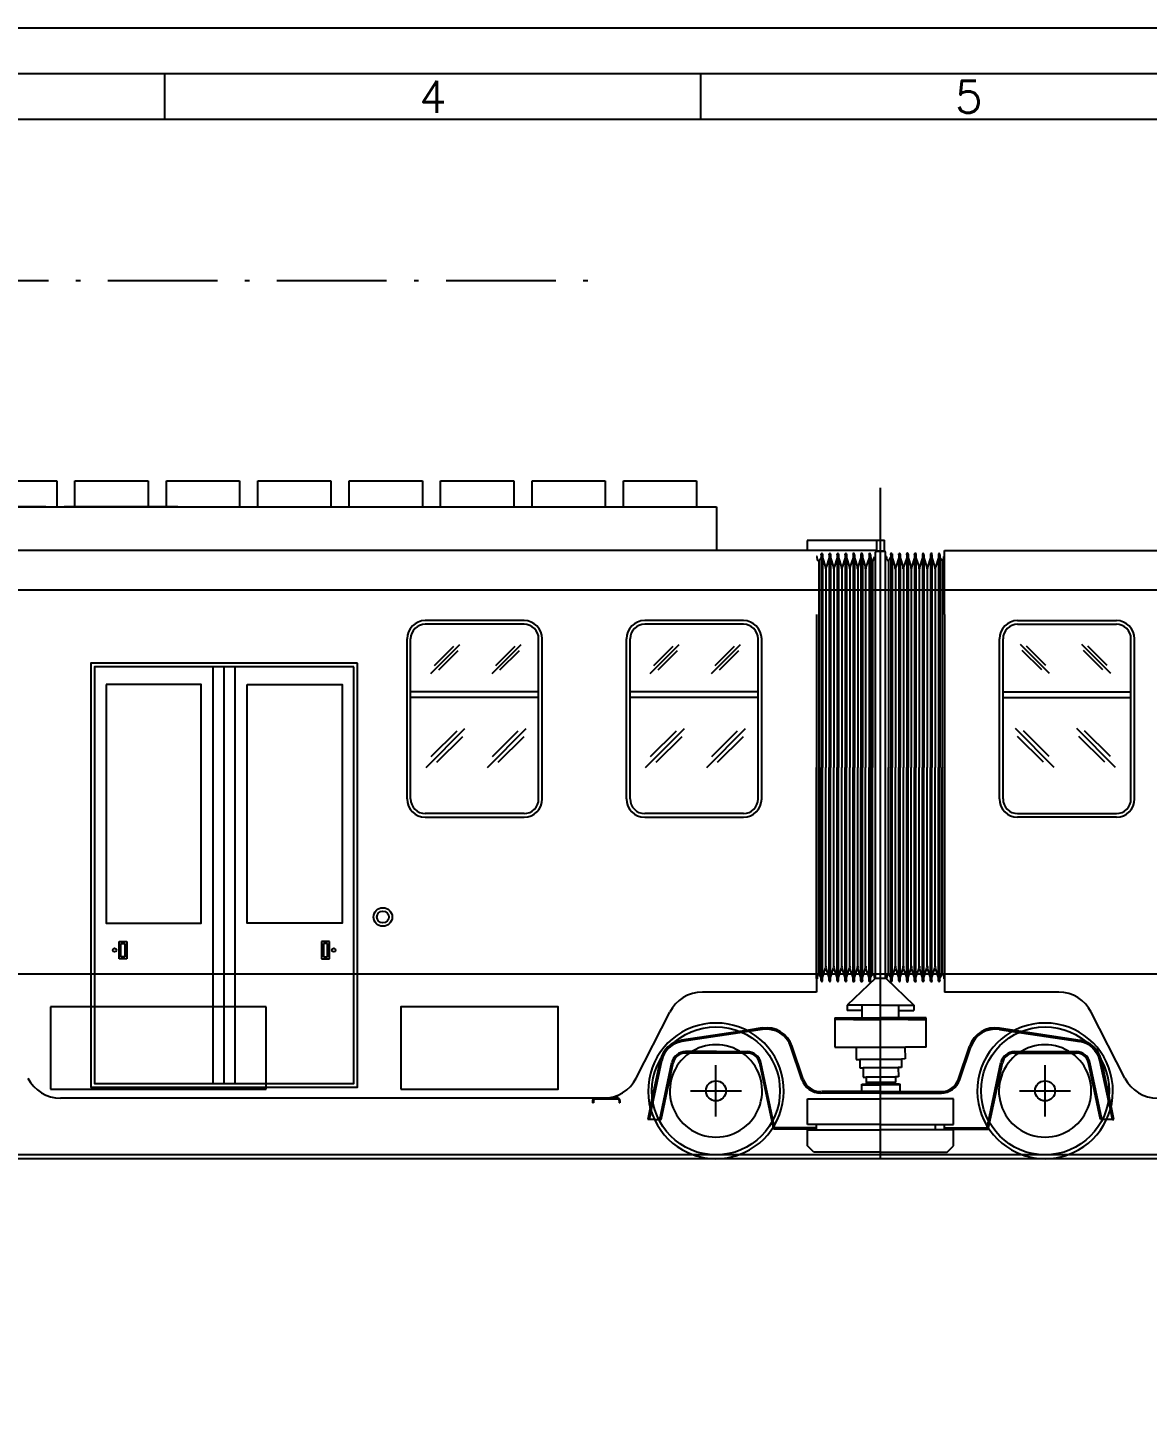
# Model space of a CAD drawing. Header units: millimetres. Extents: x 39 to 880, y 30 to 327.
# Drawn here: x 210.1 to 332.5, y 173.7 to 326.8 of the extents above; entities that cross this region are included whole.
import ezdxf
from ezdxf.enums import TextEntityAlignment as Align

# ---------------------------------------------------------------- set-up
doc = ezdxf.new("R2010")
doc.units = ezdxf.units.MM
doc.linetypes.add('ACAD_ISO10W100', pattern=[18.5, 12, -3, 0.5, -3])
doc.linetypes.add('DASHDOT', pattern=[1, 0.5, -0.25, 0, -0.25])
doc.layers.add('AXE', color=1, linetype='ACAD_ISO10W100')
doc.layers.add('SUBTIRE', color=1, linetype='Continuous')
doc.styles.add('ISO', font='SIMPLEX.SHX')

# ---------------------------------------------------------------- blocks, each defined once
blk = doc.blocks.new('4A4')
at = {"color": 70}
for p, q in [((-655.08, 287), (-655.08, 292)), ((-596.44, 287), (-596.44, 292))]:
    blk.add_line(p, q, dxfattribs=at)
at = {"color": 240}
for points in [[(0, 0), (0, 297), (-841, 297), (-841, 0)], [(-5, 5), (-5, 292), (-836, 292), (-836, 5)]]:
    blk.add_lwpolyline(points, close=True, dxfattribs=at)
at = {"color": 70}
blk.add_lwpolyline([(-831, 287), (-831, 10), (-10, 10), (-10, 287)], close=True, dxfattribs=at)
at = {"color": 50, "style": 'ISO'}
for s, p in [('4', (-625.76, 289.48)), ('5', (-567.12, 289.48))]:
    blk.add_text(s, height=3.5, dxfattribs=at).set_placement(p, align=Align.MIDDLE)

msp = doc.modelspace()

# ---------------------------------------------------------------- linework, layer by layer
for p, q in [((631.87, 203.55), (108.27, 203.55)), ((631.95, 203.13), (108.35, 203.13))]:
    msp.add_line(p, q)
at = {"color": 2, "linetype": 'DASHDOT', "ltscale": 100}
msp.add_lwpolyline([(236.15, 219.75), (212.55, 219.75), (212.55, 210.75), (236.15, 210.75)], close=True, dxfattribs=at)
msp.add_lwpolyline([(250.89, 210.75), (268.09, 210.75), (268.09, 219.75), (250.89, 219.75)], close=True)
at = {"layer": 'AXE'}
msp.add_line((107.82, 299.18), (272.1, 299.18), dxfattribs=at)
at = {"layer": 'AXE', "ltscale": 10}
msp.add_line((303.35, 203.13), (303.35, 276.53), dxfattribs=at)
for centre in [(285.35, 210.55), (321.35, 210.55)]:
    msp.add_arc(centre, 7.42, 250.63, 289.37, dxfattribs=at)
at = {"layer": 'SUBTIRE'}
for p, q in [((205.23, 277.28), (213.23, 277.28)), ((213.23, 277.28), (213.23, 274.42)), ((215.23, 274.42), (215.23, 277.28)), ((215.23, 277.28), (223.23, 277.28)), ((223.23, 277.28), (223.23, 274.42)), ((225.23, 277.28), (233.23, 277.28)), ((225.23, 274.42), (225.23, 277.28)), ((233.23, 277.28), (233.23, 274.42)), ((235.23, 277.28), (243.23, 277.28)), ((235.23, 274.42), (235.23, 277.28)), ((243.23, 277.28), (243.23, 274.42)), ((245.23, 277.28), (253.23, 277.28)), ((245.23, 274.42), (245.23, 277.28)), ((253.23, 277.28), (253.23, 274.42)), ((255.23, 277.28), (263.23, 277.28)), ((255.23, 274.42), (255.23, 277.28)), ((263.23, 277.28), (263.23, 274.42)), ((265.23, 277.28), (273.23, 277.28)), ((265.23, 274.42), (265.23, 277.28)), ((273.23, 277.28), (273.23, 274.42)), ((275.23, 277.28), (283.23, 277.28)), ((275.23, 274.42), (275.23, 277.28)), ((283.23, 277.28), (283.23, 274.42)), ((155.07, 274.42), (285.4, 274.42)), ((212.03, 274.42), (199.57, 274.42)), ((226.49, 274.42), (214.03, 274.42)), ((285.4, 274.42), (285.4, 269.65)), ((285.56, 269.65), (155.8, 269.65)), ((296.35, 269.65), (285.56, 269.65)), ((303.77, 270.77), (295.31, 270.77)), ((295.31, 270.77), (295.31, 269.65)), ((302.9, 269.65), (295.31, 269.65)), ((302.9, 270.73), (302.9, 269.59)), ((303.79, 269.59), (302.91, 269.59)), ((302.93, 269.59), (303.77, 269.59)), ((303.79, 269.59), (303.35, 269.59)), ((303.77, 270.19), (303.77, 270.8)), ((303.77, 269.59), (303.77, 270.19)), ((303.77, 269.59), (303.77, 270.19)), ((310.35, 269.65), (321.14, 269.65)), ((310.35, 269.65), (315.56, 269.65)), ((310.35, 262.65), (310.35, 269.65)), ((321.14, 269.65), (429.95, 269.65)), ((321.14, 269.65), (429.95, 269.65)), ((296.41, 269.02), (296.35, 269.01)), ((296.47, 268.6), (296.41, 269.02)), ((296.49, 268.61), (296.47, 268.6)), ((296.53, 268.54), (296.49, 268.61)), ((296.6, 268.49), (296.54, 268.54)), ((296.6, 268.53), (296.6, 268.49)), ((296.6, 268.49), (296.6, 223.35)), ((296.66, 268.62), (296.64, 268.6)), ((296.73, 268.7), (296.66, 268.65)), ((296.66, 268.65), (296.66, 268.62)), ((296.86, 268.92), (296.73, 268.71)), ((296.86, 269.2), (296.86, 269.29)), ((296.86, 269.2), (296.86, 245.92)), ((297, 269.29), (297.01, 269.2)), ((297.01, 269.2), (297.01, 245.92)), ((297.01, 268.87), (297.34, 267.85)), ((297.73, 268.87), (297.4, 267.85)), ((297.73, 269.2), (297.74, 269.29)), ((297.73, 269.2), (297.73, 245.92)), ((297.87, 269.29), (297.88, 269.2)), ((297.88, 269.2), (297.88, 245.92)), ((297.88, 268.87), (298.21, 267.85)), ((298.6, 268.87), (298.27, 267.85)), ((298.6, 269.2), (298.61, 269.29)), ((298.6, 269.2), (298.6, 245.92)), ((298.74, 269.29), (298.75, 269.2)), ((298.75, 269.2), (298.75, 245.92)), ((298.75, 268.87), (299.08, 267.85)), ((299.47, 268.87), (299.14, 267.85)), ((299.47, 269.2), (299.48, 269.29)), ((299.48, 269.29), (299.47, 269.2)), ((299.47, 269.2), (299.47, 245.92)), ((299.47, 269.2), (299.47, 245.92)), ((299.61, 269.29), (299.62, 269.2)), ((299.62, 269.2), (299.61, 269.29)), ((299.62, 269.2), (299.62, 245.92)), ((299.62, 269.2), (299.62, 245.92)), ((299.62, 268.87), (299.95, 267.85)), ((300.34, 268.87), (300.01, 267.85)), ((300.35, 269.29), (300.34, 269.2)), ((300.34, 269.2), (300.34, 245.92)), ((300.49, 269.2), (300.48, 269.29)), ((300.49, 269.2), (300.49, 245.92)), ((300.49, 268.87), (300.82, 267.85)), ((301.21, 268.87), (300.88, 267.85)), ((301.22, 269.29), (301.21, 269.2)), ((301.21, 269.2), (301.21, 245.92)), ((301.36, 269.2), (301.36, 269.29)), ((301.36, 269.2), (301.36, 245.92)), ((301.36, 268.87), (301.69, 267.85)), ((302.09, 268.87), (301.75, 267.85)), ((302.09, 269.29), (302.09, 269.2)), ((302.09, 269.2), (302.09, 245.92)), ((302.24, 269.2), (302.23, 269.29)), ((302.24, 269.2), (302.24, 245.92)), ((302.24, 268.92), (302.36, 268.71)), ((302.36, 268.7), (302.43, 268.65)), ((302.43, 268.65), (302.43, 268.62)), ((302.43, 268.62), (302.46, 268.6)), ((302.49, 268.49), (302.55, 268.54)), ((302.49, 268.53), (302.49, 268.49)), ((302.49, 268.49), (302.49, 245.92)), ((302.56, 268.54), (302.6, 268.61)), ((302.6, 268.61), (302.62, 268.6)), ((302.62, 268.6), (302.68, 269.02)), ((302.68, 269.02), (302.74, 269.01)), ((302.79, 222.84), (302.79, 269.47)), ((303.91, 222.84), (303.91, 269.47)), ((303.91, 222.84), (303.91, 269.47)), ((304.02, 269.02), (303.96, 269.01)), ((304.02, 269.02), (303.96, 269.01)), ((304.08, 268.6), (304.02, 269.02)), ((304.08, 268.6), (304.02, 269.02)), ((304.1, 268.61), (304.08, 268.6)), ((304.1, 268.61), (304.08, 268.6)), ((304.14, 268.54), (304.1, 268.61)), ((304.14, 268.54), (304.1, 268.61)), ((304.21, 268.49), (304.15, 268.54)), ((304.21, 268.49), (304.15, 268.54)), ((304.21, 268.53), (304.21, 268.49)), ((304.21, 268.53), (304.21, 268.49)), ((304.21, 268.49), (304.21, 245.92)), ((304.21, 268.49), (304.21, 245.92)), ((304.27, 268.62), (304.25, 268.6)), ((304.27, 268.62), (304.25, 268.6)), ((304.34, 268.7), (304.27, 268.65)), ((304.34, 268.7), (304.27, 268.65)), ((304.27, 268.65), (304.27, 268.62)), ((304.27, 268.65), (304.27, 268.62)), ((304.47, 268.92), (304.34, 268.71)), ((304.47, 268.92), (304.34, 268.71)), ((304.47, 269.2), (304.47, 269.29)), ((304.47, 269.2), (304.47, 269.29)), ((304.47, 269.2), (304.47, 245.92)), ((304.47, 269.2), (304.47, 245.92)), ((304.61, 269.29), (304.62, 269.2)), ((304.61, 269.29), (304.62, 269.2)), ((304.62, 269.2), (304.62, 245.92)), ((304.62, 269.2), (304.62, 245.92)), ((304.62, 268.87), (304.95, 267.85)), ((304.62, 268.87), (304.95, 267.85)), ((305.34, 268.87), (305.01, 267.85)), ((305.34, 268.87), (305.01, 267.85)), ((305.34, 269.2), (305.35, 269.29)), ((305.34, 269.2), (305.35, 269.29)), ((305.34, 269.2), (305.34, 245.92)), ((305.34, 269.2), (305.34, 245.92)), ((305.48, 269.29), (305.49, 269.2)), ((305.48, 269.29), (305.49, 269.2)), ((305.49, 269.2), (305.49, 245.92)), ((305.49, 269.2), (305.49, 245.92)), ((305.49, 268.87), (305.82, 267.85)), ((305.49, 268.87), (305.82, 267.85)), ((306.21, 268.87), (305.88, 267.85)), ((306.21, 268.87), (305.88, 267.85)), ((306.21, 269.2), (306.22, 269.29)), ((306.21, 269.2), (306.22, 269.29)), ((306.21, 269.2), (306.21, 245.92)), ((306.21, 269.2), (306.21, 245.92)), ((306.35, 269.29), (306.36, 269.2)), ((306.35, 269.29), (306.36, 269.2)), ((306.36, 269.2), (306.36, 245.92)), ((306.36, 268.87), (306.69, 267.85)), ((306.36, 268.87), (306.69, 267.85)), ((307.08, 268.87), (306.75, 267.85)), ((307.08, 268.87), (306.75, 267.85)), ((307.09, 269.29), (307.08, 269.2)), ((307.08, 269.2), (307.09, 269.29)), ((307.08, 269.2), (307.09, 269.29)), ((307.09, 269.29), (307.08, 269.2)), ((307.08, 269.2), (307.08, 245.92)), ((307.08, 269.2), (307.08, 245.92)), ((307.23, 269.2), (307.22, 269.29)), ((307.22, 269.29), (307.23, 269.2)), ((307.22, 269.29), (307.23, 269.2)), ((307.23, 269.2), (307.22, 269.29)), ((307.23, 269.2), (307.23, 245.92)), ((307.23, 269.2), (307.23, 245.92)), ((307.23, 268.87), (307.56, 267.85)), ((307.23, 268.87), (307.56, 267.85)), ((307.95, 268.87), (307.62, 267.85)), ((307.95, 268.87), (307.62, 267.85)), ((307.96, 269.29), (307.95, 269.2)), ((307.96, 269.29), (307.95, 269.2)), ((307.95, 269.2), (307.95, 245.92)), ((308.1, 269.2), (308.09, 269.29)), ((308.1, 269.2), (308.09, 269.29)), ((308.1, 269.2), (308.1, 245.92)), ((308.1, 268.87), (308.43, 267.85)), ((308.1, 268.87), (308.43, 267.85)), ((308.82, 268.87), (308.49, 267.85)), ((308.82, 268.87), (308.49, 267.85)), ((308.83, 269.29), (308.82, 269.2)), ((308.83, 269.29), (308.82, 269.2)), ((308.82, 269.2), (308.82, 245.92)), ((308.97, 269.2), (308.97, 269.29)), ((308.97, 269.2), (308.97, 269.29)), ((308.97, 269.2), (308.97, 245.92)), ((308.97, 268.87), (309.3, 267.85)), ((308.97, 268.87), (309.3, 267.85)), ((309.7, 268.87), (309.36, 267.85)), ((309.7, 268.87), (309.36, 267.85)), ((309.7, 269.29), (309.7, 269.2)), ((309.7, 269.29), (309.7, 269.2)), ((309.7, 269.2), (309.7, 245.92)), ((309.85, 269.2), (309.84, 269.29)), ((309.85, 269.2), (309.84, 269.29)), ((309.85, 269.2), (309.85, 245.92)), ((309.85, 268.92), (309.97, 268.71)), ((309.85, 268.92), (309.97, 268.71)), ((309.97, 268.7), (310.04, 268.65)), ((309.97, 268.7), (310.04, 268.65)), ((310.04, 268.65), (310.04, 268.62)), ((310.04, 268.65), (310.04, 268.62)), ((310.04, 268.62), (310.07, 268.6)), ((310.04, 268.62), (310.07, 268.6)), ((310.1, 268.49), (310.16, 268.54)), ((310.1, 268.49), (310.16, 268.54)), ((310.1, 268.53), (310.1, 268.49)), ((310.1, 268.53), (310.1, 268.49)), ((310.1, 268.49), (310.1, 245.92)), ((310.17, 268.54), (310.21, 268.61)), ((310.17, 268.54), (310.21, 268.61)), ((310.21, 268.61), (310.23, 268.6)), ((310.21, 268.61), (310.23, 268.6)), ((310.23, 268.6), (310.29, 269.02)), ((310.23, 268.6), (310.29, 269.02)), ((310.29, 269.02), (310.35, 269.01)), ((310.29, 269.02), (310.35, 269.01)), ((297.37, 267.66), (297.37, 245.92)), ((298.24, 267.66), (298.24, 245.92)), ((299.11, 267.66), (299.11, 245.92)), ((299.98, 267.66), (299.98, 245.92)), ((300.85, 267.66), (300.85, 245.92)), ((301.72, 267.66), (301.72, 245.92)), ((304.98, 267.66), (304.98, 245.92)), ((304.98, 267.66), (304.98, 245.92)), ((305.85, 267.66), (305.85, 245.92)), ((305.85, 267.66), (305.85, 245.92)), ((306.72, 267.66), (306.72, 245.92)), ((307.59, 267.66), (307.59, 245.92)), ((308.46, 267.66), (308.46, 245.92)), ((309.33, 267.66), (309.33, 245.92)), ((296.35, 265.33), (112.39, 265.33)), ((415.95, 265.33), (231.99, 265.33)), ((429.95, 265.33), (245.99, 265.33)), ((264.35, 261.99), (253.55, 261.99)), ((288.35, 261.99), (277.55, 261.99)), ((296.35, 262.65), (296.35, 221.35)), ((310.35, 262.65), (310.35, 221.35)), ((318.35, 261.99), (329.15, 261.99)), ((264.35, 261.59), (253.55, 261.59)), ((288.35, 261.59), (277.55, 261.59)), ((318.35, 261.59), (329.15, 261.59)), ((251.55, 242.49), (251.55, 259.99)), ((251.95, 242.49), (251.95, 259.99)), ((254.15, 256.21), (257.33, 259.39)), ((254.56, 257.08), (256.68, 259.21)), ((260.85, 256.21), (264.03, 259.39)), ((261.26, 257.08), (263.38, 259.21)), ((265.95, 242.49), (265.95, 259.99)), ((266.35, 242.49), (266.35, 259.99)), ((275.55, 242.49), (275.55, 259.99)), ((275.95, 242.49), (275.95, 259.99)), ((278.15, 256.21), (281.33, 259.39)), ((278.56, 257.08), (280.68, 259.21)), ((284.85, 256.21), (288.03, 259.39)), ((285.26, 257.08), (287.38, 259.21)), ((289.95, 242.49), (289.95, 259.99)), ((290.35, 242.49), (290.35, 259.99)), ((316.35, 242.49), (316.35, 259.99)), ((316.75, 242.49), (316.75, 259.99)), ((321.85, 256.21), (318.67, 259.39)), ((321.44, 257.08), (319.32, 259.21)), ((328.55, 256.21), (325.37, 259.39)), ((328.14, 257.08), (326.02, 259.21)), ((330.75, 242.49), (330.75, 259.99)), ((331.15, 242.49), (331.15, 259.99)), ((255.03, 256.62), (257.15, 258.74)), ((261.72, 256.62), (263.85, 258.74)), ((279.03, 256.62), (281.15, 258.74)), ((285.72, 256.62), (287.85, 258.74)), ((320.98, 256.62), (318.86, 258.74)), ((327.68, 256.62), (325.55, 258.74)), ((230.35, 211.35), (230.35, 256.95)), ((230.35, 223.33), (230.35, 256.93)), ((231.55, 211.35), (231.55, 256.95)), ((232.75, 211.35), (232.75, 256.95)), ((232.75, 223.33), (232.75, 256.93)), ((265.95, 254.19), (251.95, 254.19)), ((265.95, 253.59), (251.95, 253.59)), ((289.95, 254.19), (275.95, 254.19)), ((289.95, 253.59), (275.95, 253.59)), ((316.75, 254.19), (330.75, 254.19)), ((316.75, 253.59), (330.75, 253.59)), ((253.65, 245.94), (257.89, 250.19)), ((254.19, 247.11), (257.02, 249.94)), ((260.35, 245.94), (264.59, 250.19)), ((260.89, 247.11), (263.72, 249.94)), ((277.65, 245.94), (281.89, 250.19)), ((278.19, 247.11), (281.02, 249.94)), ((284.35, 245.94), (288.59, 250.19)), ((284.89, 247.11), (287.72, 249.94)), ((322.35, 245.94), (318.11, 250.19)), ((321.81, 247.11), (318.98, 249.94)), ((329.05, 245.94), (324.81, 250.19)), ((328.51, 247.11), (325.68, 249.94)), ((254.82, 246.49), (257.65, 249.32)), ((261.52, 246.49), (264.35, 249.32)), ((278.82, 246.49), (281.65, 249.32)), ((285.52, 246.49), (288.35, 249.32)), ((321.18, 246.49), (318.35, 249.32)), ((327.88, 246.49), (325.05, 249.32)), ((296.35, 222.83), (296.35, 245.92)), ((296.86, 222.64), (296.86, 245.92)), ((297.01, 222.64), (297.01, 245.92)), ((297.37, 224.19), (297.37, 245.92)), ((297.73, 222.64), (297.73, 245.92)), ((297.88, 222.64), (297.88, 245.92)), ((298.24, 224.19), (298.24, 245.92)), ((298.6, 222.64), (298.6, 245.92)), ((298.75, 222.64), (298.75, 245.92)), ((299.11, 224.19), (299.11, 245.92)), ((299.47, 222.64), (299.47, 245.92)), ((299.47, 222.64), (299.47, 245.92)), ((299.62, 222.64), (299.62, 245.92)), ((299.62, 222.64), (299.62, 245.92)), ((299.98, 224.19), (299.98, 245.92)), ((300.34, 222.64), (300.34, 245.92)), ((300.49, 222.64), (300.49, 245.92)), ((300.85, 224.19), (300.85, 245.92)), ((301.21, 222.64), (301.21, 245.92)), ((301.36, 222.64), (301.36, 245.92)), ((301.72, 224.19), (301.72, 245.92)), ((302.09, 222.64), (302.09, 245.92)), ((302.24, 222.64), (302.24, 245.92)), ((302.49, 223.35), (302.49, 245.92)), ((304.21, 223.35), (304.21, 245.92)), ((304.21, 223.35), (304.21, 245.92)), ((304.47, 222.64), (304.47, 245.92)), ((304.47, 222.64), (304.47, 245.92)), ((304.62, 222.64), (304.62, 245.92)), ((304.62, 222.64), (304.62, 245.92)), ((304.98, 224.19), (304.98, 245.92)), ((304.98, 224.19), (304.98, 245.92)), ((305.34, 222.64), (305.34, 245.92)), ((305.34, 222.64), (305.34, 245.92)), ((305.49, 222.64), (305.49, 245.92)), ((305.49, 222.64), (305.49, 245.92)), ((305.85, 224.19), (305.85, 245.92)), ((305.85, 224.19), (305.85, 245.92)), ((306.21, 222.64), (306.21, 245.92)), ((306.21, 222.64), (306.21, 245.92)), ((306.36, 222.64), (306.36, 245.92)), ((306.72, 224.19), (306.72, 245.92)), ((307.08, 222.64), (307.08, 245.92)), ((307.08, 222.64), (307.08, 245.92)), ((307.23, 222.64), (307.23, 245.92)), ((307.23, 222.64), (307.23, 245.92)), ((307.59, 224.19), (307.59, 245.92)), ((307.95, 222.64), (307.95, 245.92)), ((308.1, 222.64), (308.1, 245.92)), ((308.46, 224.19), (308.46, 245.92)), ((308.82, 222.64), (308.82, 245.92)), ((308.97, 222.64), (308.97, 245.92)), ((309.33, 224.19), (309.33, 245.92)), ((309.7, 222.64), (309.7, 245.92)), ((309.85, 222.64), (309.85, 245.92)), ((310.1, 223.35), (310.1, 245.92)), ((310.35, 222.83), (310.35, 245.92)), ((264.35, 240.89), (253.55, 240.89)), ((253.55, 240.49), (264.35, 240.49)), ((288.35, 240.89), (277.55, 240.89)), ((277.55, 240.49), (288.35, 240.49)), ((318.35, 240.89), (329.15, 240.89)), ((329.15, 240.49), (318.35, 240.49)), ((220.05, 225.01), (220.05, 226.88)), ((220.05, 226.88), (220.89, 226.88)), ((220.25, 225.21), (220.25, 226.68)), ((220.25, 226.68), (220.69, 226.68)), ((220.69, 226.68), (220.69, 225.21)), ((220.89, 226.88), (220.89, 225.01)), ((243.06, 226.88), (242.21, 226.88)), ((242.21, 226.88), (242.21, 225.01)), ((242.41, 226.68), (242.41, 225.21)), ((242.86, 226.68), (242.41, 226.68)), ((242.86, 225.21), (242.86, 226.68)), ((243.06, 225.01), (243.06, 226.88)), ((220.69, 225.21), (220.25, 225.21)), ((242.41, 225.21), (242.86, 225.21)), ((220.89, 225.01), (220.05, 225.01)), ((242.21, 225.01), (243.06, 225.01)), ((297.01, 222.97), (297.34, 223.99)), ((297.73, 222.97), (297.4, 223.99)), ((297.88, 222.97), (298.21, 223.99)), ((298.6, 222.97), (298.27, 223.99)), ((298.75, 222.97), (299.08, 223.99)), ((299.47, 222.97), (299.14, 223.99)), ((299.62, 222.97), (299.95, 223.99)), ((300.34, 222.97), (300.01, 223.99)), ((300.49, 222.97), (300.82, 223.99)), ((301.21, 222.97), (300.88, 223.99)), ((301.36, 222.97), (301.69, 223.99)), ((302.09, 222.97), (301.75, 223.99)), ((304.62, 222.97), (304.95, 223.99)), ((304.62, 222.97), (304.95, 223.99)), ((305.34, 222.97), (305.01, 223.99)), ((305.34, 222.97), (305.01, 223.99)), ((305.49, 222.97), (305.82, 223.99)), ((305.49, 222.97), (305.82, 223.99)), ((306.21, 222.97), (305.88, 223.99)), ((306.21, 222.97), (305.88, 223.99)), ((306.36, 222.97), (306.69, 223.99)), ((307.08, 222.97), (306.75, 223.99)), ((307.23, 222.97), (307.56, 223.99)), ((307.95, 222.97), (307.62, 223.99)), ((308.1, 222.97), (308.43, 223.99)), ((308.82, 222.97), (308.49, 223.99)), ((308.97, 222.97), (309.3, 223.99)), ((309.7, 222.97), (309.36, 223.99)), ((631.95, 223.33), (108.35, 223.33)), ((295.97, 223.33), (295.97, 223.33)), ((295.97, 223.33), (295.97, 223.33)), ((296.41, 222.82), (296.35, 222.83)), ((296.47, 223.24), (296.41, 222.82)), ((296.49, 223.23), (296.47, 223.24)), ((296.53, 223.3), (296.49, 223.23)), ((296.6, 223.35), (296.54, 223.3)), ((296.6, 223.31), (296.6, 223.35)), ((296.66, 223.22), (296.64, 223.24)), ((296.66, 223.19), (296.66, 223.22)), ((296.73, 223.14), (296.66, 223.19)), ((296.86, 222.92), (296.73, 223.14)), ((296.86, 222.64), (296.86, 222.55)), ((297, 222.55), (297.01, 222.64)), ((297.73, 222.64), (297.74, 222.55)), ((297.87, 222.55), (297.88, 222.64)), ((298.6, 222.64), (298.61, 222.55)), ((298.74, 222.55), (298.75, 222.64)), ((299.48, 222.55), (299.47, 222.64)), ((299.47, 222.64), (299.48, 222.55)), ((299.62, 222.64), (299.61, 222.55)), ((299.61, 222.55), (299.62, 222.64)), ((302.75, 222.84), (299.7, 219.94)), ((300.35, 222.55), (300.34, 222.64)), ((300.49, 222.64), (300.48, 222.55)), ((301.22, 222.55), (301.21, 222.64)), ((301.36, 222.64), (301.36, 222.55)), ((302.09, 222.55), (302.09, 222.64)), ((302.24, 222.64), (302.23, 222.55)), ((302.24, 222.92), (302.36, 223.14)), ((302.36, 223.14), (302.43, 223.19)), ((302.43, 223.22), (302.46, 223.24)), ((302.43, 223.19), (302.43, 223.22)), ((302.49, 223.35), (302.55, 223.3)), ((302.49, 223.31), (302.49, 223.35)), ((302.56, 223.3), (302.6, 223.23)), ((302.6, 223.23), (302.62, 223.24)), ((302.62, 223.24), (302.68, 222.82)), ((302.68, 222.82), (302.74, 222.83)), ((303.95, 222.84), (302.75, 222.84)), ((303.95, 222.84), (303.35, 222.84)), ((303.95, 222.84), (307, 219.94)), ((303.95, 222.84), (307, 219.94)), ((304.02, 222.82), (303.96, 222.83)), ((304.02, 222.82), (303.96, 222.83)), ((304.08, 223.24), (304.02, 222.82)), ((304.08, 223.24), (304.02, 222.82)), ((304.1, 223.23), (304.08, 223.24)), ((304.1, 223.23), (304.08, 223.24)), ((304.14, 223.3), (304.1, 223.23)), ((304.14, 223.3), (304.1, 223.23)), ((304.21, 223.35), (304.15, 223.3)), ((304.21, 223.35), (304.15, 223.3)), ((304.21, 223.31), (304.21, 223.35)), ((304.21, 223.31), (304.21, 223.35)), ((304.27, 223.22), (304.25, 223.24)), ((304.27, 223.22), (304.25, 223.24)), ((304.27, 223.19), (304.27, 223.22)), ((304.27, 223.19), (304.27, 223.22)), ((304.34, 223.14), (304.27, 223.19)), ((304.34, 223.14), (304.27, 223.19)), ((304.47, 222.92), (304.34, 223.14)), ((304.47, 222.92), (304.34, 223.14)), ((304.47, 222.64), (304.47, 222.55)), ((304.47, 222.64), (304.47, 222.55)), ((304.61, 222.55), (304.62, 222.64)), ((304.61, 222.55), (304.62, 222.64)), ((305.34, 222.64), (305.35, 222.55)), ((305.34, 222.64), (305.35, 222.55)), ((305.48, 222.55), (305.49, 222.64)), ((305.48, 222.55), (305.49, 222.64)), ((306.21, 222.64), (306.22, 222.55)), ((306.21, 222.64), (306.22, 222.55)), ((306.35, 222.55), (306.36, 222.64)), ((307.09, 222.55), (307.08, 222.64)), ((307.08, 222.64), (307.09, 222.55)), ((307.23, 222.64), (307.22, 222.55)), ((307.22, 222.55), (307.23, 222.64)), ((307.96, 222.55), (307.95, 222.64)), ((308.1, 222.64), (308.09, 222.55)), ((308.83, 222.55), (308.82, 222.64)), ((308.97, 222.64), (308.97, 222.55)), ((309.7, 222.55), (309.7, 222.64)), ((309.85, 222.64), (309.84, 222.55)), ((309.85, 222.92), (309.97, 223.14)), ((309.97, 223.14), (310.04, 223.19)), ((310.04, 223.22), (310.07, 223.24)), ((310.04, 223.19), (310.04, 223.22)), ((310.1, 223.31), (310.1, 223.35)), ((310.1, 223.35), (310.16, 223.3)), ((310.17, 223.3), (310.21, 223.23)), ((310.21, 223.23), (310.23, 223.24)), ((310.23, 223.24), (310.29, 222.82)), ((310.29, 222.82), (310.35, 222.83)), ((296.35, 221.35), (283.86, 221.35)), ((322.84, 221.35), (310.35, 221.35)), ((276.61, 211.93), (280.29, 219.16)), ((303.35, 219.94), (299.7, 219.94)), ((303.35, 219.94), (299.7, 219.94)), ((299.7, 219.94), (299.7, 219.34)), ((299.7, 219.94), (299.7, 219.34)), ((301.35, 219.34), (299.7, 219.34)), ((301.35, 219.34), (299.7, 219.34)), ((301.35, 218.53), (301.35, 219.94)), ((301.35, 218.53), (301.35, 219.94)), ((303.35, 219.94), (307, 219.94)), ((303.35, 219.94), (307, 219.94)), ((303.35, 219.94), (307, 219.94)), ((303.35, 219.94), (307, 219.94)), ((305.35, 218.53), (305.35, 219.94)), ((305.35, 218.53), (305.35, 219.94)), ((305.35, 218.53), (305.35, 219.94)), ((305.35, 218.53), (305.35, 219.94)), ((305.35, 219.34), (307, 219.34)), ((305.35, 219.34), (307, 219.34)), ((305.35, 219.34), (307, 219.34)), ((305.35, 219.34), (307, 219.34)), ((307, 219.94), (307, 219.34)), ((307, 219.94), (307, 219.34)), ((330.09, 211.93), (326.41, 219.16)), ((298.35, 218.53), (298.35, 215.33)), ((300.39, 218.37), (298.35, 218.37)), ((298.36, 218.53), (303.39, 218.53)), ((300.39, 218.37), (303.39, 218.37)), ((308.35, 218.53), (303.39, 218.53)), ((308.35, 218.53), (303.39, 218.53)), ((306.39, 218.37), (303.39, 218.37)), ((306.39, 218.37), (303.39, 218.37)), ((306.39, 218.37), (308.35, 218.37)), ((308.35, 215.33), (308.35, 218.53)), ((288.7, 217.17), (281.59, 216.09)), ((288.93, 217.04), (281.61, 215.94)), ((290.41, 217.43), (288.7, 217.17)), ((290.43, 217.27), (288.93, 217.04)), ((316.35, 217.27), (317.78, 217.05)), ((316.37, 217.43), (318.02, 217.18)), ((317.78, 217.05), (325.16, 215.94)), ((318.02, 217.18), (325.19, 216.09)), ((285.39, 214.85), (282.01, 214.85)), ((288.77, 214.69), (282.01, 214.69)), ((285.39, 214.85), (288.77, 214.85)), ((294.75, 211.78), (293.55, 215.36)), ((294.9, 211.83), (293.7, 215.42)), ((298.35, 215.33), (306.09, 215.33)), ((300.69, 215.33), (300.69, 213.99)), ((300.69, 215.33), (300.69, 213.99)), ((303.35, 215.33), (306.09, 215.33)), ((306.01, 215.38), (306.04, 214.04)), ((306.01, 215.38), (306.04, 214.04)), ((306.01, 215.38), (306.04, 214.04)), ((306.01, 215.38), (306.04, 214.04)), ((308.35, 215.33), (306.09, 215.33)), ((308.35, 215.33), (306.09, 215.33)), ((311.87, 211.83), (313.08, 215.42)), ((312.03, 211.78), (313.23, 215.36)), ((318.01, 214.85), (324.77, 214.85)), ((318.01, 214.69), (324.77, 214.69)), ((278.16, 208.7), (279.27, 213.91)), ((278.26, 208.37), (279.43, 213.88)), ((279.2, 207.43), (280.52, 213.64)), ((279.36, 207.43), (280.68, 213.61)), ((285.35, 207.75), (285.35, 213.35)), ((290.1, 213.61), (291.6, 206.54)), ((291.72, 206.74), (290.25, 213.64)), ((300.69, 213.99), (301.08, 213.99)), ((305.69, 213.99), (301.08, 213.99)), ((301.08, 213.99), (301.08, 213.07)), ((301.08, 213.07), (301.46, 213.07)), ((305.31, 213.07), (301.46, 213.07)), ((301.46, 213.07), (301.46, 212.04)), ((305.31, 213.07), (303.35, 213.07)), ((305.69, 213.99), (303.39, 213.99)), ((305.66, 213.12), (305.28, 213.11)), ((305.66, 213.12), (305.28, 213.11)), ((305.28, 213.11), (305.3, 212.08)), ((305.28, 213.11), (305.3, 212.08)), ((306.04, 214.04), (305.64, 214.03)), ((306.04, 214.04), (305.64, 214.03)), ((305.64, 214.03), (305.66, 213.12)), ((305.64, 214.03), (305.66, 213.12)), ((314.98, 206.38), (316.52, 213.64)), ((315.13, 206.35), (316.68, 213.61)), ((321.35, 207.75), (321.35, 213.35)), ((327.41, 207.43), (326.1, 213.61)), ((327.41, 207.43), (326.1, 213.61)), ((327.57, 207.46), (326.25, 213.64)), ((328.49, 208.52), (327.35, 213.88)), ((328.58, 208.87), (327.51, 213.91)), ((301.46, 212.04), (301.79, 212.04)), ((304.99, 212.04), (301.79, 212.04)), ((301.79, 212.04), (301.79, 211.47)), ((304.99, 211.47), (301.79, 211.47)), ((301.99, 211.27), (301.79, 211.47)), ((304.99, 212.04), (303.35, 212.04)), ((304.99, 211.47), (303.35, 211.47)), ((304.79, 211.29), (304.99, 211.5)), ((304.79, 211.29), (304.99, 211.5)), ((305.3, 212.08), (304.98, 212.07)), ((305.3, 212.08), (304.98, 212.07)), ((304.98, 212.07), (304.99, 211.5)), ((304.98, 212.07), (304.99, 211.5)), ((274.59, 209.75), (274.59, 210.06)), ((282.55, 210.55), (288.15, 210.55)), ((296.89, 210.31), (296.81, 210.31)), ((303.39, 210.47), (296.89, 210.47)), ((303.39, 210.31), (296.89, 210.31)), ((301.29, 211.27), (303.39, 211.27)), ((301.29, 210.47), (301.29, 211.27)), ((301.29, 211.23), (303.39, 211.23)), ((305.41, 211.27), (303.31, 211.27)), ((305.41, 211.27), (303.31, 211.27)), ((305.41, 211.23), (303.31, 211.23)), ((305.41, 211.23), (303.31, 211.23)), ((303.39, 210.47), (310.03, 210.47)), ((303.39, 210.47), (310.03, 210.47)), ((303.39, 210.31), (309.89, 210.31)), ((303.39, 210.31), (310.03, 210.31)), ((303.39, 210.31), (310.03, 210.31)), ((303.39, 210.31), (309.89, 210.31)), ((305.51, 210.51), (305.49, 211.31)), ((305.51, 210.51), (305.49, 211.31)), ((309.89, 210.31), (309.96, 210.31)), ((318.55, 210.55), (324.15, 210.55)), ((273.05, 209.75), (213.65, 209.75)), ((274.56, 209.75), (238.56, 209.75)), ((271.85, 209.49), (271.85, 209.23)), ((271.95, 209.23), (271.85, 209.23)), ((271.95, 209.49), (271.95, 209.23)), ((274.59, 209.75), (272.11, 209.75)), ((274.59, 209.75), (272.11, 209.75)), ((274.59, 209.65), (272.11, 209.65)), ((274.59, 209.65), (272.11, 209.65)), ((274.75, 209.49), (274.75, 209.23)), ((274.75, 209.49), (274.75, 209.23)), ((274.85, 209.23), (274.75, 209.23)), ((274.85, 209.23), (274.75, 209.23)), ((274.85, 209.49), (274.85, 209.23)), ((274.85, 209.49), (274.85, 209.23)), ((278.16, 208.7), (277.89, 207.43)), ((278.26, 208.37), (278.05, 207.43)), ((295.35, 209.69), (303.35, 209.69)), ((295.35, 206.88), (295.35, 209.69)), ((311.35, 209.69), (303.35, 209.69)), ((311.35, 209.69), (303.35, 209.69)), ((311.35, 206.88), (311.35, 209.69)), ((328.72, 207.43), (328.49, 208.52)), ((328.88, 207.43), (328.58, 208.87)), ((278.62, 207.43), (277.89, 207.43)), ((278.05, 207.43), (278.05, 207.43)), ((278.62, 207.43), (279.36, 207.43)), ((291.8, 206.38), (291.72, 206.74)), ((303.35, 206.88), (295.35, 206.88)), ((296.35, 206.28), (296.35, 206.88)), ((303.35, 206.88), (311.35, 206.88)), ((303.35, 206.88), (311.35, 206.88)), ((309.35, 206.28), (309.35, 206.88)), ((310.35, 206.28), (310.35, 206.88)), ((328.08, 207.43), (327.41, 207.43)), ((328.72, 207.43), (328.08, 207.43)), ((328.72, 207.43), (328.88, 207.43)), ((291.64, 206.35), (291.6, 206.54)), ((296.35, 206.51), (291.64, 206.51)), ((296.35, 206.35), (291.64, 206.35)), ((295.35, 206.28), (303.35, 206.28)), ((295.35, 204.55), (295.35, 206.28)), ((311.35, 206.28), (303.35, 206.28)), ((311.35, 206.28), (303.35, 206.28)), ((310.35, 206.51), (315.13, 206.51)), ((310.35, 206.35), (315.13, 206.35)), ((311.35, 204.55), (311.35, 206.28)), ((296.06, 203.85), (295.35, 204.55)), ((303.35, 203.85), (296.06, 203.85)), ((303.35, 203.85), (310.64, 203.85)), ((303.35, 203.85), (310.64, 203.85)), ((310.64, 203.85), (311.35, 204.55))]:
    msp.add_line(p, q, dxfattribs=at)
for points in [[(246.15, 257.35), (216.95, 257.35), (216.95, 210.95), (246.15, 210.95)], [(245.75, 256.95), (217.35, 256.95), (217.35, 211.35), (245.75, 211.35)], [(218.65, 255.01), (218.65, 228.89), (229.05, 228.89), (229.05, 255.01)], [(234.05, 255.01), (244.45, 255.01), (244.45, 228.89), (234.05, 228.89)]]:
    msp.add_lwpolyline(points, close=True, dxfattribs=at)
for centre, radius in [((248.91, 229.57), 1.02), ((248.91, 229.57), 0.653), ((219.56, 225.95), 0.201), ((243.54, 225.95), 0.201), ((285.35, 210.55), 7), ((321.35, 210.55), 7), ((285.35, 210.55), 1.1), ((321.35, 210.55), 1.1)]:
    msp.add_circle(centre, radius, dxfattribs=at)
for centre, radius, start, end in [((302.91, 269.47), 0.12, 90, 180), ((303.79, 269.47), 0.12, 0, 90), ((303.79, 269.47), 0.12, 0, 90), ((296.55, 268.56), 0.02, 214.8788, 233.6166), ((296.69, 268.53), 0.084, 127.7978, 180), ((296.72, 268.72), 0.016, 307.7978, 330), ((296.93, 269.29), 0.07, 92.1406, 175.1123), ((296.86, 269.2), 0.002, 175.1123, 184.8877), ((296.93, 269.29), 0.07, 4.8877, 87.8594), ((297, 269.2), 0.002, 355, 4.8877), ((297.73, 269.2), 0.002, 175.1123, 184.8877), ((297.81, 269.29), 0.07, 92.1406, 175.1123), ((297.8, 269.29), 0.07, 4.8877, 87.8594), ((297.88, 269.2), 0.002, 355, 4.8877), ((298.6, 269.2), 0.002, 175.1123, 184.8877), ((298.68, 269.29), 0.07, 92.1406, 175.1123), ((298.67, 269.29), 0.07, 4.8877, 87.8594), ((298.75, 269.2), 0.002, 355, 4.8877), ((299.47, 269.2), 0.002, 175.1123, 184.8877), ((299.47, 269.2), 0.002, 175.1123, 185), ((299.55, 269.29), 0.07, 92.1406, 175.1123), ((299.55, 269.29), 0.07, 92.1406, 175.1123), ((299.54, 269.29), 0.07, 4.8877, 87.8594), ((299.54, 269.29), 0.07, 4.8877, 87.8594), ((299.62, 269.2), 0.002, 355, 4.8877), ((299.62, 269.2), 0.002, 355.1123, 4.8877), ((300.34, 269.2), 0.002, 175.1123, 185), ((300.42, 269.29), 0.07, 92.1406, 175.1123), ((300.41, 269.29), 0.07, 4.8877, 87.8594), ((300.49, 269.2), 0.002, 355.1123, 4.8877), ((301.22, 269.2), 0.002, 175.1123, 185), ((301.29, 269.29), 0.07, 92.1406, 175.1123), ((301.29, 269.29), 0.07, 4.8877, 87.8594), ((301.36, 269.2), 0.002, 355.1123, 4.8877), ((302.16, 269.29), 0.07, 92.1406, 175.1123), ((302.09, 269.2), 0.002, 175.1123, 185), ((302.16, 269.29), 0.07, 4.8877, 87.8594), ((302.23, 269.2), 0.002, 355.1123, 4.8877), ((302.37, 268.72), 0.016, 210, 232.2022), ((302.4, 268.53), 0.084, 0, 52.2022), ((302.54, 268.56), 0.02, 306.3834, 325.1212), ((304.16, 268.56), 0.02, 214.8788, 233.6166), ((304.16, 268.56), 0.02, 214.8788, 233.6166), ((304.3, 268.53), 0.084, 127.7978, 180), ((304.3, 268.53), 0.084, 127.7978, 180), ((304.33, 268.72), 0.016, 307.7978, 330), ((304.33, 268.72), 0.016, 307.7978, 330), ((304.54, 269.29), 0.07, 92.1406, 175.1123), ((304.54, 269.29), 0.07, 92.1406, 175.1123), ((304.47, 269.2), 0.002, 175.1123, 184.8877), ((304.47, 269.2), 0.002, 175.1123, 184.8877), ((304.54, 269.29), 0.07, 4.8877, 87.8594), ((304.54, 269.29), 0.07, 4.8877, 87.8594), ((304.61, 269.2), 0.002, 355, 4.8877), ((304.61, 269.2), 0.002, 355, 4.8877), ((305.34, 269.2), 0.002, 175.1123, 184.8877), ((305.34, 269.2), 0.002, 175.1123, 184.8877), ((305.42, 269.29), 0.07, 92.1406, 175.1123), ((305.42, 269.29), 0.07, 92.1406, 175.1123), ((305.41, 269.29), 0.07, 4.8877, 87.8594), ((305.41, 269.29), 0.07, 4.8877, 87.8594), ((305.49, 269.2), 0.002, 355, 4.8877), ((305.49, 269.2), 0.002, 355, 4.8877), ((306.21, 269.2), 0.002, 175.1123, 184.8877), ((306.21, 269.2), 0.002, 175.1123, 184.8877), ((306.29, 269.29), 0.07, 92.1406, 175.1123), ((306.29, 269.29), 0.07, 92.1406, 175.1123), ((306.28, 269.29), 0.07, 4.8877, 87.8594), ((306.28, 269.29), 0.07, 4.8877, 87.8594), ((306.36, 269.2), 0.002, 355, 4.8877), ((306.36, 269.2), 0.002, 355, 4.8877), ((307.08, 269.2), 0.002, 175.1123, 185), ((307.08, 269.2), 0.002, 175.1123, 184.8877), ((307.08, 269.2), 0.002, 175.1123, 184.8877), ((307.08, 269.2), 0.002, 175.1123, 185), ((307.16, 269.29), 0.07, 92.1406, 175.1123), ((307.16, 269.29), 0.07, 92.1406, 175.1123), ((307.16, 269.29), 0.07, 92.1406, 175.1123), ((307.16, 269.29), 0.07, 92.1406, 175.1123), ((307.15, 269.29), 0.07, 4.8877, 87.8594), ((307.15, 269.29), 0.07, 4.8877, 87.8594), ((307.15, 269.29), 0.07, 4.8877, 87.8594), ((307.15, 269.29), 0.07, 4.8877, 87.8594), ((307.23, 269.2), 0.002, 355.1123, 4.8877), ((307.23, 269.2), 0.002, 355, 4.8877), ((307.23, 269.2), 0.002, 355, 4.8877), ((307.23, 269.2), 0.002, 355.1123, 4.8877), ((307.95, 269.2), 0.002, 175.1123, 185), ((307.95, 269.2), 0.002, 175.1123, 185), ((308.03, 269.29), 0.07, 92.1406, 175.1123), ((308.03, 269.29), 0.07, 92.1406, 175.1123), ((308.02, 269.29), 0.07, 4.8877, 87.8594), ((308.02, 269.29), 0.07, 4.8877, 87.8594), ((308.1, 269.2), 0.002, 355.1123, 4.8877), ((308.1, 269.2), 0.002, 355.1123, 4.8877), ((308.83, 269.2), 0.002, 175.1123, 185), ((308.83, 269.2), 0.002, 175.1123, 185), ((308.9, 269.29), 0.07, 92.1406, 175.1123), ((308.9, 269.29), 0.07, 92.1406, 175.1123), ((308.9, 269.29), 0.07, 4.8877, 87.8594), ((308.9, 269.29), 0.07, 4.8877, 87.8594), ((308.97, 269.2), 0.002, 355.1123, 4.8877), ((308.97, 269.2), 0.002, 355.1123, 4.8877), ((309.77, 269.29), 0.07, 92.1406, 175.1123), ((309.77, 269.29), 0.07, 92.1406, 175.1123), ((309.7, 269.2), 0.002, 175.1123, 185), ((309.7, 269.2), 0.002, 175.1123, 185), ((309.77, 269.29), 0.07, 4.8877, 87.8594), ((309.77, 269.29), 0.07, 4.8877, 87.8594), ((309.84, 269.2), 0.002, 355.1123, 4.8877), ((309.84, 269.2), 0.002, 355.1123, 4.8877), ((309.98, 268.72), 0.016, 210, 232.2022), ((309.98, 268.72), 0.016, 210, 232.2022), ((310.01, 268.53), 0.084, 0, 52.2022), ((310.01, 268.53), 0.084, 0, 52.2022), ((310.15, 268.56), 0.02, 306.3834, 325.1212), ((310.15, 268.56), 0.02, 306.3834, 325.1212), ((296.74, 267.66), 0.624, 0, 17.904), ((297.99, 267.66), 0.624, 162.096, 180), ((297.61, 267.66), 0.624, 0, 17.904), ((298.86, 267.66), 0.624, 162.096, 180), ((298.49, 267.66), 0.624, 0, 17.904), ((299.73, 267.66), 0.624, 162.096, 180), ((299.36, 267.66), 0.624, 0, 17.904), ((300.61, 267.66), 0.624, 162.096, 180), ((300.23, 267.66), 0.624, 0, 17.904), ((301.48, 267.66), 0.624, 162.096, 180), ((301.1, 267.66), 0.624, 0, 17.904), ((302.35, 267.66), 0.624, 162.096, 180), ((304.35, 267.66), 0.624, 0, 17.904), ((304.35, 267.66), 0.624, 0, 17.904), ((305.6, 267.66), 0.624, 162.096, 180), ((305.6, 267.66), 0.624, 162.096, 180), ((305.22, 267.66), 0.624, 0, 17.904), ((305.22, 267.66), 0.624, 0, 17.904), ((306.47, 267.66), 0.624, 162.096, 180), ((306.47, 267.66), 0.624, 162.096, 180), ((306.1, 267.66), 0.624, 0, 17.904), ((306.1, 267.66), 0.624, 0, 17.904), ((307.34, 267.66), 0.624, 162.096, 180), ((307.34, 267.66), 0.624, 162.096, 180), ((306.97, 267.66), 0.624, 0, 17.904), ((306.97, 267.66), 0.624, 0, 17.904), ((308.22, 267.66), 0.624, 162.096, 180), ((308.22, 267.66), 0.624, 162.096, 180), ((307.84, 267.66), 0.624, 0, 17.904), ((307.84, 267.66), 0.624, 0, 17.904), ((309.09, 267.66), 0.624, 162.096, 180), ((309.09, 267.66), 0.624, 162.096, 180), ((308.71, 267.66), 0.624, 0, 17.904), ((308.71, 267.66), 0.624, 0, 17.904), ((309.96, 267.66), 0.624, 162.096, 180), ((309.96, 267.66), 0.624, 162.096, 180), ((253.55, 259.99), 2, 90, 180), ((264.35, 259.99), 2, 0, 90), ((277.55, 259.99), 2, 90, 180), ((288.35, 259.99), 2, 0, 90), ((318.35, 259.99), 2, 90, 180), ((329.15, 259.99), 2, 0, 90), ((253.55, 259.99), 1.6, 90, 180), ((264.35, 259.99), 1.6, 0, 90), ((277.55, 259.99), 1.6, 90, 180), ((288.35, 259.99), 1.6, 0, 90), ((318.35, 259.99), 1.6, 90, 180), ((329.15, 259.99), 1.6, 0, 90), ((253.55, 242.49), 2, 180, 270), ((253.55, 242.49), 1.6, 180, 270), ((264.35, 242.49), 2, 270, 0), ((264.35, 242.49), 1.6, 270, 0), ((277.55, 242.49), 2, 180, 270), ((277.55, 242.49), 1.6, 180, 270), ((288.35, 242.49), 2, 270, 0), ((288.35, 242.49), 1.6, 270, 0), ((318.35, 242.49), 2, 180, 270), ((318.35, 242.49), 1.6, 180, 270), ((329.15, 242.49), 2, 270, 0), ((329.15, 242.49), 1.6, 270, 0), ((296.74, 224.19), 0.624, 342.096, 0), ((297.99, 224.19), 0.624, 180, 197.904), ((297.61, 224.19), 0.624, 342.096, 0), ((298.86, 224.19), 0.624, 180, 197.904), ((298.49, 224.19), 0.624, 342.096, 0), ((299.73, 224.19), 0.624, 180, 197.904), ((299.36, 224.19), 0.624, 342.096, 0), ((300.61, 224.19), 0.624, 180, 197.904), ((300.23, 224.19), 0.624, 342.096, 0), ((301.48, 224.19), 0.624, 180, 197.904), ((301.1, 224.19), 0.624, 342.096, 0), ((302.35, 224.19), 0.624, 180, 197.904), ((304.35, 224.19), 0.624, 342.096, 0), ((304.35, 224.19), 0.624, 342.096, 0), ((305.6, 224.19), 0.624, 180, 197.904), ((305.6, 224.19), 0.624, 180, 197.904), ((305.22, 224.19), 0.624, 342.096, 0), ((305.22, 224.19), 0.624, 342.096, 0), ((306.47, 224.19), 0.624, 180, 197.904), ((306.47, 224.19), 0.624, 180, 197.904), ((306.1, 224.19), 0.624, 342.096, 0), ((307.34, 224.19), 0.624, 180, 197.904), ((306.97, 224.19), 0.624, 342.096, 0), ((308.22, 224.19), 0.624, 180, 197.904), ((307.84, 224.19), 0.624, 342.096, 0), ((309.09, 224.19), 0.624, 180, 197.904), ((308.71, 224.19), 0.624, 342.096, 0), ((309.96, 224.19), 0.624, 180, 197.904), ((296.55, 223.29), 0.02, 126.3834, 145.1212), ((296.69, 223.31), 0.084, 180, 232.2022), ((296.72, 223.13), 0.016, 30, 52.2022), ((296.86, 222.64), 0.002, 175.1123, 184.8877), ((296.93, 222.56), 0.07, 184.8877, 267.8594), ((296.93, 222.56), 0.07, 272.1406, 355.1123), ((297, 222.64), 0.002, 355.1123, 5), ((297.73, 222.64), 0.002, 175.1123, 184.8877), ((297.81, 222.56), 0.07, 184.8877, 267.8594), ((297.8, 222.56), 0.07, 272.1406, 355.1123), ((297.88, 222.64), 0.002, 355.1123, 5), ((298.6, 222.64), 0.002, 175.1123, 184.8877), ((298.68, 222.56), 0.07, 184.8877, 267.8594), ((298.67, 222.56), 0.07, 272.1406, 355.1123), ((298.75, 222.64), 0.002, 355.1123, 5), ((299.47, 222.64), 0.002, 175, 184.8877), ((299.47, 222.64), 0.002, 175.1123, 184.8877), ((299.55, 222.56), 0.07, 184.8877, 267.8594), ((299.55, 222.56), 0.07, 184.8877, 267.8594), ((299.54, 222.56), 0.07, 272.1406, 355.1123), ((299.54, 222.56), 0.07, 272.1406, 355.1123), ((299.62, 222.64), 0.002, 355.1123, 4.8877), ((299.62, 222.64), 0.002, 355.1123, 5), ((300.34, 222.64), 0.002, 175, 184.8877), ((300.42, 222.56), 0.07, 184.8877, 267.8594), ((300.41, 222.56), 0.07, 272.1406, 355.1123), ((300.49, 222.64), 0.002, 355.1123, 4.8877), ((301.22, 222.64), 0.002, 175, 184.8877), ((301.29, 222.56), 0.07, 184.8877, 267.8594), ((301.29, 222.56), 0.07, 272.1406, 355.1123), ((301.36, 222.64), 0.002, 355.1123, 4.8877), ((302.09, 222.64), 0.002, 175, 184.8877), ((302.16, 222.56), 0.07, 184.8877, 267.8594), ((302.16, 222.56), 0.07, 272.1406, 355.1123), ((302.23, 222.64), 0.002, 355.1123, 4.8877), ((302.37, 223.13), 0.016, 127.7978, 150), ((302.4, 223.31), 0.084, 307.7978, 0), ((302.54, 223.29), 0.02, 34.8788, 53.6166), ((304.16, 223.29), 0.02, 126.3834, 145.1212), ((304.16, 223.29), 0.02, 126.3834, 145.1212), ((304.3, 223.31), 0.084, 180, 232.2022), ((304.3, 223.31), 0.084, 180, 232.2022), ((304.33, 223.13), 0.016, 30, 52.2022), ((304.33, 223.13), 0.016, 30, 52.2022), ((304.47, 222.64), 0.002, 175.1123, 184.8877), ((304.47, 222.64), 0.002, 175.1123, 184.8877), ((304.54, 222.56), 0.07, 184.8877, 267.8594), ((304.54, 222.56), 0.07, 184.8877, 267.8594), ((304.54, 222.56), 0.07, 272.1406, 355.1123), ((304.54, 222.56), 0.07, 272.1406, 355.1123), ((304.61, 222.64), 0.002, 355.1123, 5), ((304.61, 222.64), 0.002, 355.1123, 5), ((305.34, 222.64), 0.002, 175.1123, 184.8877), ((305.34, 222.64), 0.002, 175.1123, 184.8877), ((305.42, 222.56), 0.07, 184.8877, 267.8594), ((305.42, 222.56), 0.07, 184.8877, 267.8594), ((305.41, 222.56), 0.07, 272.1406, 355.1123), ((305.41, 222.56), 0.07, 272.1406, 355.1123), ((305.49, 222.64), 0.002, 355.1123, 5), ((305.49, 222.64), 0.002, 355.1123, 5), ((306.21, 222.64), 0.002, 175.1123, 184.8877), ((306.21, 222.64), 0.002, 175.1123, 184.8877), ((306.29, 222.56), 0.07, 184.8877, 267.8594), ((306.29, 222.56), 0.07, 184.8877, 267.8594), ((306.28, 222.56), 0.07, 272.1406, 355.1123), ((306.28, 222.56), 0.07, 272.1406, 355.1123), ((306.36, 222.64), 0.002, 355.1123, 5), ((307.08, 222.64), 0.002, 175, 184.8877), ((307.08, 222.64), 0.002, 175.1123, 184.8877), ((307.16, 222.56), 0.07, 184.8877, 267.8594), ((307.16, 222.56), 0.07, 184.8877, 267.8594), ((307.15, 222.56), 0.07, 272.1406, 355.1123), ((307.15, 222.56), 0.07, 272.1406, 355.1123), ((307.23, 222.64), 0.002, 355.1123, 4.8877), ((307.23, 222.64), 0.002, 355.1123, 5), ((307.95, 222.64), 0.002, 175, 184.8877), ((308.03, 222.56), 0.07, 184.8877, 267.8594), ((308.02, 222.56), 0.07, 272.1406, 355.1123), ((308.1, 222.64), 0.002, 355.1123, 4.8877), ((308.83, 222.64), 0.002, 175, 184.8877), ((308.9, 222.56), 0.07, 184.8877, 267.8594), ((308.9, 222.56), 0.07, 272.1406, 355.1123), ((308.97, 222.64), 0.002, 355.1123, 4.8877), ((309.7, 222.64), 0.002, 175, 184.8877), ((309.77, 222.56), 0.07, 184.8877, 267.8594), ((309.77, 222.56), 0.07, 272.1406, 355.1123), ((309.84, 222.64), 0.002, 355.1123, 4.8877), ((309.98, 223.13), 0.016, 127.7978, 150), ((310.01, 223.31), 0.084, 307.7978, 0), ((310.15, 223.29), 0.02, 34.8788, 53.6166), ((283.86, 217.35), 4, 90, 153.0164), ((322.84, 217.35), 4, 26.9836, 90), ((285.35, 210.55), 7.42, 289.37, 250.63), ((290.85, 214.46), 3, 18.5462, 98.5983), ((315.92, 214.46), 3, 81.4017, 161.4538), ((321.35, 210.55), 7.42, 289.37, 250.63), ((282.01, 213.33), 2.8, 98.294, 168), ((282.01, 213.33), 2.64, 98.294, 168), ((290.85, 214.46), 2.84, 18.5462, 98.5983), ((315.92, 214.46), 2.84, 81.4017, 161.4538), ((324.77, 213.33), 2.64, 12, 81.706), ((324.77, 213.33), 2.8, 12, 81.706), ((285.35, 210.55), 5.05, 124.935, 55.065), ((282.01, 213.33), 1.52, 90, 168), ((282.01, 213.33), 1.36, 90, 168), ((285.35, 210.55), 5.05, 55.065, 124.935), ((288.77, 213.33), 1.52, 12, 90), ((288.77, 213.33), 1.36, 12, 90), ((321.35, 210.55), 5.05, 124.935, 55.065), ((318.01, 213.33), 1.52, 90, 168), ((318.01, 213.33), 1.36, 90, 168), ((321.35, 210.55), 5.05, 55.065, 124.935), ((324.77, 213.33), 1.52, 12, 90), ((324.77, 213.33), 1.36, 12, 90), ((213.65, 213.75), 4, 206.9836, 270), ((273.05, 213.75), 4, 270, 333.0164), ((296.8, 212.47), 2.16, 198.5462, 270.4368), ((296.8, 212.47), 2, 198.5462, 270.4368), ((309.98, 212.47), 2, 269.5632, 341.4538), ((309.98, 212.47), 2.16, 269.5632, 341.4538), ((333.65, 213.75), 4, 206.9836, 270), ((272.11, 209.49), 0.26, 90, 180), ((272.11, 209.49), 0.16, 90, 180), ((274.59, 209.49), 0.26, 0, 90), ((274.59, 209.49), 0.26, 0, 90), ((274.59, 209.49), 0.16, 0, 90), ((274.59, 209.49), 0.16, 0, 90)]:
    msp.add_arc(centre, radius, start, end, dxfattribs=at)

# ---------------------------------------------------------------- block references
msp.add_blockref('4A4', (880.13, 29.81), dxfattribs=at)

doc.saveas('drawing.dxf')
